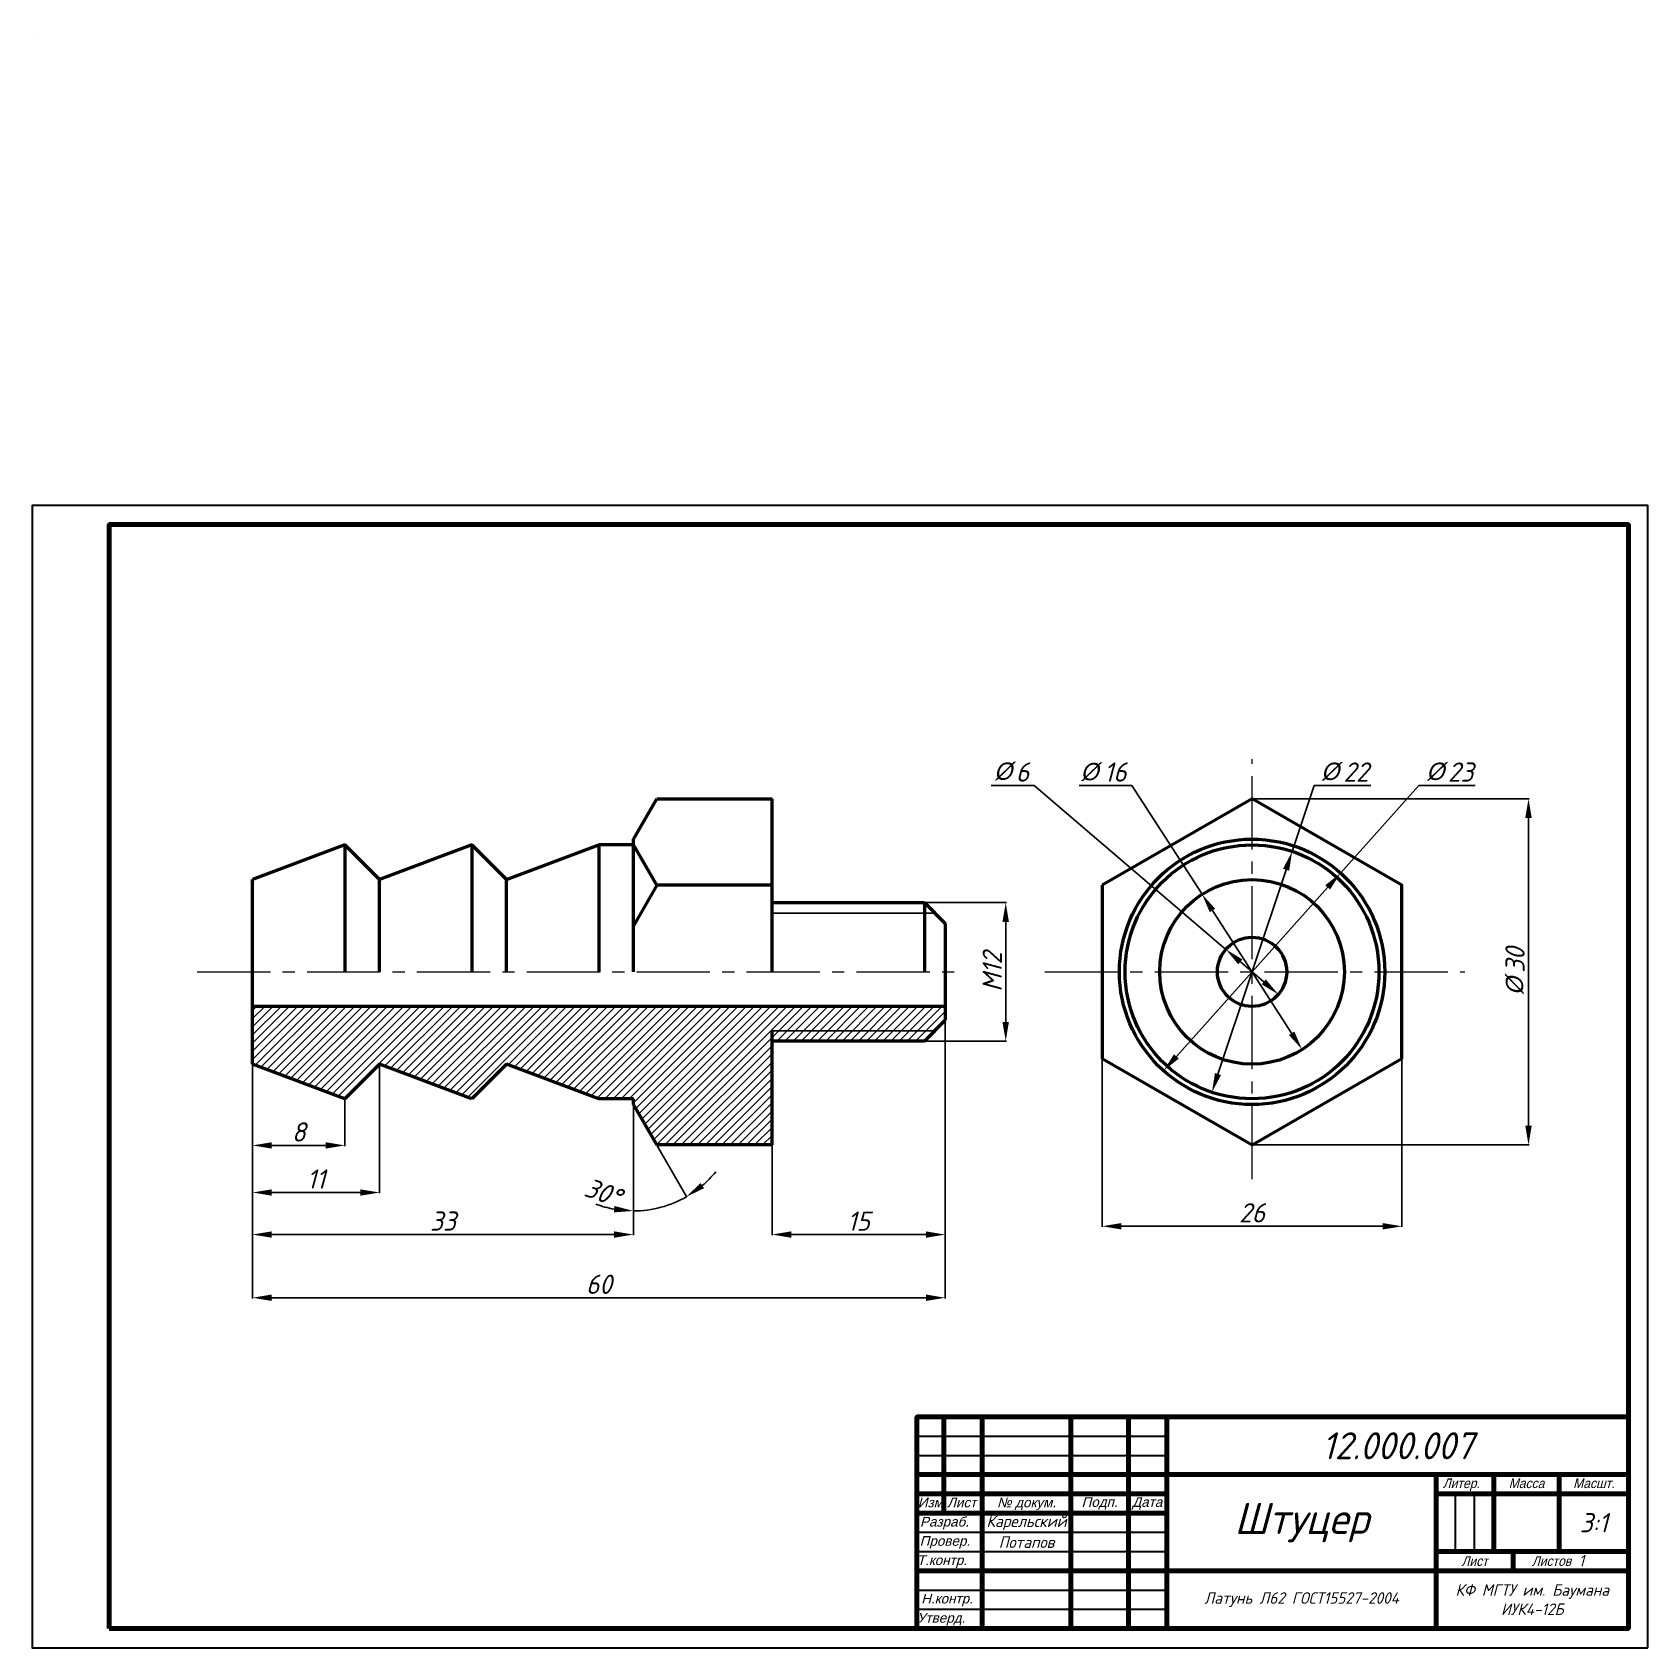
# Model space of a CAD drawing. Header units: millimetres. Extents: x 0 to 420, y 0 to 420.
import ezdxf

# ---------------------------------------------------------------- set-up
doc = ezdxf.new("R2010")
doc.units = ezdxf.units.MM
doc.header["$MEASUREMENT"] = 0
doc.header["$PDMODE"] = 35
doc.header["$PDSIZE"] = 5
doc.linetypes.add('CENTER2', pattern=[28.575, 19.05, -3.175, 3.175, -3.175])
for name, color, linetype, lineweight in [('frame', 7, 'Continuous', 50), ('main', 7, 'Continuous', 50), ('осевые линии', 1, 'CENTER2', 5), ('размеры', 5, 'Continuous', 5), ('Текст', 7, 'Continuous', 25), ('штриховка', 7, 'Continuous', 25)]:
    doc.layers.add(name, color=color, linetype=linetype, lineweight=lineweight)
doc.styles.add('ESKDWIN', font='arial.ttf', dxfattribs={"width": 0.9, "oblique": 15, "height": 3.5})
doc.styles.get("Standard").update_dxf_attribs({"font": '', "oblique": 15, "height": 5})
doc.styles.add('стиль1', font='comic.ttf', dxfattribs={"oblique": 15, "height": 4})
doc.styles.get('Standard').set_extended_font_data('GOST type B')
doc.dimstyles.get("Standard").update_dxf_attribs({"dimtxt": 5, "dimasz": 5, "dimexe": 0.18, "dimexo": 0.0625, "dimgap": 1, "dimtad": 1, "dimdec": 0, "dimlfac": 0.333333, "dimzin": 0, "dimdsep": 46, "dimtxsty": 'Standard', "dimcen": 0.09, "dimadec": 0, "dimazin": 0, "dimtfac": 1, "dimtdec": 0, "dimtofl": 0, "dimtmove": 0, "dimatfit": 3, "dimfxl": 1, "dimtolj": 1, "dimtzin": 0, "dimarcsym": 0})
doc.dimstyles.new('Копия Standard', dxfattribs={"dimtxt": 5, "dimasz": 5, "dimexe": 0.18, "dimexo": 0.0625, "dimgap": 1, "dimtad": 1, "dimtoh": 1, "dimdec": 0, "dimlfac": 0.333333, "dimzin": 0, "dimdsep": 46, "dimtxsty": 'Standard', "dimcen": 0.09, "dimadec": 0, "dimazin": 0, "dimtfac": 1, "dimtdec": 0, "dimtmove": 0, "dimatfit": 2, "dimfxl": 1, "dimtolj": 1, "dimtzin": 0, "dimarcsym": 0})
doc.dimstyles.new('Копия(2) Standard', dxfattribs={"dimtxt": 5, "dimasz": 5, "dimexe": 0.18, "dimexo": 0.0625, "dimgap": 1, "dimtad": 1, "dimdec": 0, "dimlfac": 0.333333, "dimzin": 0, "dimdsep": 46, "dimtxsty": 'Standard', "dimcen": 0.09, "dimadec": 0, "dimazin": 0, "dimtfac": 1, "dimtdec": 0, "dimtmove": 0, "dimatfit": 1, "dimfxl": 1, "dimtolj": 1, "dimtzin": 0, "dimarcsym": 0})

# ---------------------------------------------------------------- blocks, each defined once
blk = doc.blocks.new('*D2')
at = {"layer": 'Defpoints', "color": 0, "transparency": 16777216}
for p in [(231.73, 193.72), (252.88, 193.72), (231.73, 157.72)]:
    blk.add_point(p, dxfattribs=at)
at = {"layer": 'размеры', "color": 0, "lineweight": -2, "transparency": 16777216}
for p, q in [((231.79, 193.72), (253.06, 193.72)), ((252.88, 162.72), (252.88, 188.72)), ((231.79, 157.72), (253.06, 157.72))]:
    blk.add_line(p, q, dxfattribs=at)
at = {"layer": 'размеры', "color": 0, "transparency": 16777216}
for points in [[(252.04, 188.72), (253.71, 188.72), (252.88, 193.72)], [(252.04, 162.72), (253.71, 162.72), (252.88, 157.72)]]:
    blk.add_solid(points, dxfattribs=at)
at = {"layer": 'размеры', "color": 0, "transparency": 16777216, "insert": (249.38, 175.72), "char_height": 5, "attachment_point": 5, "rotation": 90}
blk.add_mtext('\\A1;М12', dxfattribs=at)
blk = doc.blocks.new('*D3')
at = {"layer": 'Defpoints', "color": 0, "transparency": 16777216}
for p in [(237.13, 163.12), (192.13, 130.72), (237.13, 107.41)]:
    blk.add_point(p, dxfattribs=at)
at = {"layer": 'размеры', "color": 0, "lineweight": -2, "transparency": 16777216}
for p, q in [((237.13, 163.05), (237.13, 107.23)), ((192.13, 130.65), (192.13, 107.23)), ((197.13, 107.41), (232.13, 107.41))]:
    blk.add_line(p, q, dxfattribs=at)
at = {"layer": 'размеры', "color": 0, "transparency": 16777216}
for points in [[(197.13, 108.25), (197.13, 106.58), (192.13, 107.41)], [(232.13, 108.25), (232.13, 106.58), (237.13, 107.41)]]:
    blk.add_solid(points, dxfattribs=at)
at = {"layer": 'размеры', "color": 0, "transparency": 16777216, "insert": (214.63, 110.91), "char_height": 5, "attachment_point": 5}
blk.add_mtext('\\A1;15', dxfattribs=at)
blk = doc.blocks.new('*D4')
at = {"layer": 'Defpoints', "color": 0, "transparency": 16777216}
for p in [(57.07, 151.72), (156.07, 141.22), (57.07, 107.41)]:
    blk.add_point(p, dxfattribs=at)
at = {"layer": 'размеры', "color": 0, "lineweight": -2, "transparency": 16777216}
for p, q in [((57.07, 151.65), (57.07, 107.23)), ((156.07, 141.15), (156.07, 107.23)), ((151.07, 107.41), (62.07, 107.41))]:
    blk.add_line(p, q, dxfattribs=at)
at = {"layer": 'размеры', "color": 0, "transparency": 16777216}
for points in [[(62.07, 108.25), (62.07, 106.58), (57.07, 107.41)], [(151.07, 108.25), (151.07, 106.58), (156.07, 107.41)]]:
    blk.add_solid(points, dxfattribs=at)
at = {"layer": 'размеры', "color": 0, "transparency": 16777216, "insert": (106.57, 110.92), "char_height": 5, "attachment_point": 5}
blk.add_mtext('\\A1;33', dxfattribs=at)
blk = doc.blocks.new('*D5')
at = {"layer": 'Defpoints', "color": 0, "transparency": 16777216}
for p in [(57.07, 151.72), (81.07, 142.72), (57.07, 130.59)]:
    blk.add_point(p, dxfattribs=at)
at = {"layer": 'размеры', "color": 0, "lineweight": -2, "transparency": 16777216}
for p, q in [((57.07, 151.65), (57.07, 130.41)), ((81.07, 142.65), (81.07, 130.41)), ((76.07, 130.59), (62.07, 130.59))]:
    blk.add_line(p, q, dxfattribs=at)
at = {"layer": 'размеры', "color": 0, "transparency": 16777216}
for points in [[(62.07, 131.42), (62.07, 129.76), (57.07, 130.59)], [(76.07, 131.42), (76.07, 129.76), (81.07, 130.59)]]:
    blk.add_solid(points, dxfattribs=at)
at = {"layer": 'размеры', "color": 0, "transparency": 16777216, "insert": (69.07, 134.09), "char_height": 5, "attachment_point": 5}
blk.add_mtext('\\A1;8', dxfattribs=at)
blk = doc.blocks.new('*D6')
at = {"layer": 'Defpoints', "color": 0, "transparency": 16777216}
for p in [(57.07, 151.72), (90.07, 151.72), (90.07, 118.35)]:
    blk.add_point(p, dxfattribs=at)
at = {"layer": 'размеры', "color": 0, "lineweight": -2, "transparency": 16777216}
for p, q in [((57.07, 151.65), (57.07, 118.17)), ((90.07, 151.65), (90.07, 118.17)), ((62.07, 118.35), (85.07, 118.35))]:
    blk.add_line(p, q, dxfattribs=at)
at = {"layer": 'размеры', "color": 0, "transparency": 16777216}
for points in [[(62.07, 119.18), (62.07, 117.51), (57.07, 118.35)], [(85.07, 119.18), (85.07, 117.51), (90.07, 118.35)]]:
    blk.add_solid(points, dxfattribs=at)
at = {"layer": 'размеры', "color": 0, "transparency": 16777216, "insert": (73.57, 121.85), "char_height": 5, "attachment_point": 5}
blk.add_mtext('\\A1;11', dxfattribs=at)
blk = doc.blocks.new('*D7')
at = {"layer": 'Defpoints', "color": 0, "transparency": 16777216}
for p in [(237.13, 163.12), (57.07, 151.72), (237.13, 90.99)]:
    blk.add_point(p, dxfattribs=at)
at = {"layer": 'размеры', "color": 0, "lineweight": -2, "transparency": 16777216}
for p, q in [((237.13, 163.05), (237.13, 90.81)), ((57.07, 151.65), (57.07, 90.81)), ((62.07, 90.99), (232.13, 90.99))]:
    blk.add_line(p, q, dxfattribs=at)
at = {"layer": 'размеры', "color": 0, "transparency": 16777216}
for points in [[(62.07, 91.82), (62.07, 90.15), (57.07, 90.99)], [(232.13, 91.82), (232.13, 90.15), (237.13, 90.99)]]:
    blk.add_solid(points, dxfattribs=at)
at = {"layer": 'размеры', "color": 0, "transparency": 16777216, "insert": (147.1, 94.49), "char_height": 5, "attachment_point": 5}
blk.add_mtext('\\A1;60', dxfattribs=at)
blk = doc.blocks.new('*D9')
at = {"layer": 'Defpoints', "color": 0, "transparency": 16777216}
for p in [(310.09, 181.57), (323.76, 169.86)]:
    blk.add_point(p, dxfattribs=at)
at = {"layer": 'размеры', "color": 0, "lineweight": -2, "transparency": 16777216}
for p, q in [((260.31, 224.17), (249.07, 224.17)), ((310.09, 181.57), (260.31, 224.17)), ((319.97, 173.11), (313.89, 178.32))]:
    blk.add_line(p, q, dxfattribs=at)
at = {"layer": 'размеры', "color": 0, "transparency": 16777216}
for points in [[(314.43, 178.95), (313.35, 177.68), (310.09, 181.57)], [(320.51, 173.75), (319.42, 172.48), (323.76, 169.86)]]:
    blk.add_solid(points, dxfattribs=at)
at = {"layer": 'размеры', "color": 0, "transparency": 16777216, "insert": (254.19, 227.67), "char_height": 5, "attachment_point": 5}
blk.add_mtext('\\A1;  6', dxfattribs=at)
blk = doc.blocks.new('*D10')
at = {"layer": 'Defpoints', "color": 0, "transparency": 16777216}
for p in [(303.92, 195.89), (329.93, 155.54)]:
    blk.add_point(p, dxfattribs=at)
at = {"layer": 'размеры', "color": 0, "lineweight": -2, "transparency": 16777216}
for p, q in [((285.69, 224.17), (271.96, 224.17)), ((303.92, 195.89), (285.69, 224.17)), ((327.22, 159.75), (306.63, 191.68))]:
    blk.add_line(p, q, dxfattribs=at)
at = {"layer": 'размеры', "color": 0, "transparency": 16777216}
for points in [[(307.33, 192.14), (305.93, 191.23), (303.92, 195.89)], [(327.92, 160.2), (326.52, 159.29), (329.93, 155.54)]]:
    blk.add_solid(points, dxfattribs=at)
at = {"layer": 'размеры', "color": 0, "transparency": 16777216, "insert": (278.33, 227.67), "char_height": 5, "attachment_point": 5}
blk.add_mtext('\\A1;  16', dxfattribs=at)
blk = doc.blocks.new('*D11')
at = {"layer": 'Defpoints', "color": 0, "transparency": 16777216}
for p in [(327.36, 207.02), (306.49, 144.41)]:
    blk.add_point(p, dxfattribs=at)
at = {"layer": 'размеры', "color": 0, "lineweight": -2, "transparency": 16777216}
for p, q in [((327.36, 207.02), (333.08, 224.17)), ((333.08, 224.17), (347.79, 224.17)), ((308.07, 149.15), (325.78, 202.28))]:
    blk.add_line(p, q, dxfattribs=at)
at = {"layer": 'размеры', "color": 0, "transparency": 16777216}
for points in [[(324.99, 202.54), (326.57, 202.01), (327.36, 207.02)], [(307.28, 149.42), (308.86, 148.89), (306.49, 144.41)]]:
    blk.add_solid(points, dxfattribs=at)
at = {"layer": 'размеры', "color": 0, "transparency": 16777216, "insert": (340.93, 227.67), "char_height": 5, "attachment_point": 5}
blk.add_mtext('\\A1;  22', dxfattribs=at)
blk = doc.blocks.new('*D12')
at = {"layer": 'Defpoints', "color": 0, "transparency": 16777216}
for p in [(339.93, 201.42), (293.92, 150.01)]:
    blk.add_point(p, dxfattribs=at)
at = {"layer": 'размеры', "color": 0, "lineweight": -2, "transparency": 16777216}
for p, q in [((339.93, 201.42), (360.29, 224.17)), ((360.29, 224.17), (374.97, 224.17)), ((297.26, 153.73), (336.6, 197.7))]:
    blk.add_line(p, q, dxfattribs=at)
at = {"layer": 'размеры', "color": 0, "transparency": 16777216}
for points in [[(335.98, 198.25), (337.22, 197.14), (339.93, 201.42)], [(296.63, 154.29), (297.88, 153.18), (293.92, 150.01)]]:
    blk.add_solid(points, dxfattribs=at)
at = {"layer": 'размеры', "color": 0, "transparency": 16777216, "insert": (368.13, 227.67), "char_height": 5, "attachment_point": 5}
blk.add_mtext('\\A1;  23', dxfattribs=at)
blk = doc.blocks.new('*D13')
at = {"layer": 'Defpoints', "color": 0, "transparency": 16777216}
for p in [(316.93, 220.72), (316.93, 130.72), (388.8, 130.72)]:
    blk.add_point(p, dxfattribs=at)
at = {"layer": 'размеры', "color": 0, "lineweight": -2, "transparency": 16777216}
for p, q in [((316.99, 220.72), (388.98, 220.72)), ((388.8, 215.72), (388.8, 135.72)), ((316.99, 130.72), (388.98, 130.72))]:
    blk.add_line(p, q, dxfattribs=at)
at = {"layer": 'размеры', "color": 0, "transparency": 16777216}
for points in [[(387.97, 215.72), (389.64, 215.72), (388.8, 220.72)], [(387.97, 135.72), (389.64, 135.72), (388.8, 130.72)]]:
    blk.add_solid(points, dxfattribs=at)
at = {"layer": 'размеры', "color": 0, "transparency": 16777216, "insert": (385.3, 175.72), "char_height": 5, "attachment_point": 5, "rotation": 90}
blk.add_mtext('\\A1;  30', dxfattribs=at)
blk = doc.blocks.new('*D14')
at = {"layer": 'Defpoints', "color": 0, "transparency": 16777216}
for p in [(277.96, 153.22), (355.9, 153.22), (355.9, 109.57)]:
    blk.add_point(p, dxfattribs=at)
at = {"layer": 'размеры', "color": 0, "lineweight": -2, "transparency": 16777216}
for p, q in [((277.96, 153.15), (277.96, 109.39)), ((355.9, 153.15), (355.9, 109.39)), ((282.96, 109.57), (350.9, 109.57))]:
    blk.add_line(p, q, dxfattribs=at)
at = {"layer": 'размеры', "color": 0, "transparency": 16777216}
for points in [[(282.96, 110.41), (282.96, 108.74), (277.96, 109.57)], [(350.9, 110.41), (350.9, 108.74), (355.9, 109.57)]]:
    blk.add_solid(points, dxfattribs=at)
at = {"layer": 'размеры', "color": 0, "transparency": 16777216, "insert": (316.93, 113.07), "char_height": 5, "attachment_point": 5}
blk.add_mtext('\\A1;26', dxfattribs=at)
blk = doc.blocks.new('*D15')
at = {"layer": 'Defpoints', "color": 0, "transparency": 16777216}
for p in [(156.07, 141.22), (156.07, 141.22), (162.13, 130.72), (156.07, 128.79), (165.53, 115.23)]:
    blk.add_point(p, dxfattribs=at)
at = {"layer": 'размеры', "color": 0, "lineweight": -2, "transparency": 16777216}
for p, q in [((162.16, 130.66), (169.99, 117.11)), ((156.07, 128.73), (156.07, 113.38))]:
    blk.add_line(p, q, dxfattribs=at)
for start, end in [(310.372, 320.744), (249.256, 259.628), (270, 300)]:
    blk.add_arc((156.07, 141.22), 27.66, start, end, dxfattribs=at)
at = {"layer": 'размеры', "color": 0, "transparency": 16777216}
for points in [[(174.46, 119.46), (173.5, 120.82), (169.9, 117.26)], [(151.16, 114.84), (151.01, 113.18), (156.07, 113.56)]]:
    blk.add_solid(points, dxfattribs=at)
at = {"layer": 'размеры', "color": 0, "transparency": 16777216, "insert": (148.14, 118.4), "char_height": 5, "attachment_point": 5, "rotation": 340.8346}
blk.add_mtext('\\A1;30°', dxfattribs=at)

msp = doc.modelspace()

# ---------------------------------------------------------------- hatches: boundary and pattern name
at = {"layer": 'штриховка'}
h = msp.add_hatch(dxfattribs=at)
h.set_pattern_fill('ANSI31', color=256, scale=12)
h.set_pattern_definition([(45, (-141.0646, -83.3577), (-1.06066, 1.06066), [])])
h.paths.add_polyline_path([(237.13, 163.12), (237.13, 166.72), (57.07, 166.72), (57.07, 151.72), (81.07, 142.72), (90.07, 151.72), (114.07, 142.72), (123.07, 151.72), (147.07, 142.72), (156.07, 142.72), (156.07, 141.22), (162.13, 130.72), (192.13, 130.72), (192.13, 160.42), (234.43, 160.42)])
h.paths.add_polyline_path([(234.43, 160.42), (192.13, 160.42), (192.13, 157.72), (231.73, 157.72)], flags=17)

# ---------------------------------------------------------------- linework, layer by layer
at = {"layer": 'frame', "color": 0, "lineweight": 100}
for p, q in [((236.79, 35), (236.79, 60)), ((246.79, 5), (246.79, 60)), ((269.79, 5), (269.79, 60)), ((284.79, 5), (284.79, 60)), ((294.79, 5), (294.79, 60)), ((364.79, 5), (364.79, 45)), ((379.79, 25), (379.79, 45)), ((229.79, 40), (294.79, 40)), ((364.79, 40), (414.79, 40)), ((229.79, 35), (294.79, 35)), ((364.79, 25), (414.79, 25))]:
    msp.add_line(p, q, dxfattribs=at)
at = {"layer": 'frame', "color": 0, "lineweight": 30}
for p, q in [((229.79, 55), (294.79, 55)), ((229.79, 50), (294.79, 50)), ((369.79, 25), (369.79, 40)), ((374.79, 25), (374.79, 40)), ((229.79, 30), (294.79, 30)), ((229.79, 25), (294.79, 25)), ((229.79, 15), (294.79, 15)), ((229.79, 10), (294.79, 10))]:
    msp.add_line(p, q, dxfattribs=at)
at = {"layer": 'frame', "lineweight": 30}
msp.add_lwpolyline([(419.79, 0), (419.79, 297), (-0.21, 297), (-0.21, 0)], close=True, dxfattribs=at)
at = {"layer": 'frame', "lineweight": 100}
msp.add_lwpolyline([(19.79, 5), (19.79, 292), (414.79, 292), (414.79, 5)], close=True, dxfattribs=at)
at = {"layer": 'frame', "color": 0, "linetype": 'Continuous', "lineweight": 100}
msp.add_lwpolyline([(229.79, 60), (414.79, 60), (229.79, 60), (229.79, 5)], dxfattribs=at)
at = {"layer": 'frame', "color": 0, "lineweight": 100}
for points in [[(229.79, 45), (294.79, 45), (414.79, 45)], [(229.79, 20), (294.79, 20), (414.79, 20)]]:
    msp.add_lwpolyline(points, dxfattribs=at)
for points in [[(396.79, 25), (396.79, 45)], [(384.79, 20), (384.79, 25)]]:
    msp.add_lwpolyline(points, close=True, dxfattribs=at)
at = {"layer": 'main'}
for p, q in [((156.07, 210.22), (162.13, 220.72)), ((162.13, 220.72), (192.13, 220.72)), ((192.13, 175.72), (192.13, 220.72)), ((156.07, 175.72), (156.07, 210.22)), ((81.07, 208.72), (57.07, 199.72)), ((81.07, 208.72), (81.07, 175.72)), ((90.07, 199.72), (81.07, 208.72)), ((114.07, 208.72), (90.07, 199.72)), ((114.07, 208.72), (114.07, 175.72)), ((123.07, 199.72), (114.07, 208.72)), ((123.07, 199.72), (147.07, 208.72)), ((156.07, 208.72), (147.07, 208.72)), ((147.07, 208.72), (147.07, 175.72)), ((162.13, 198.22), (156.07, 208.72)), ((57.07, 151.72), (57.07, 199.72)), ((90.07, 175.72), (90.07, 199.72)), ((123.07, 175.72), (123.07, 199.72)), ((162.13, 198.22), (156.07, 187.72)), ((192.13, 198.22), (162.13, 198.22)), ((192.13, 193.72), (231.73, 193.72)), ((231.73, 193.72), (237.13, 188.32)), ((231.73, 193.72), (231.73, 175.72)), ((237.13, 188.32), (237.13, 163.12)), ((237.13, 166.72), (57.07, 166.72)), ((192.13, 130.72), (192.13, 160.42)), ((231.73, 157.72), (237.13, 163.12)), ((231.73, 157.72), (192.13, 157.72)), ((81.07, 142.72), (57.07, 151.72)), ((90.07, 151.72), (81.07, 142.72)), ((114.07, 142.72), (90.07, 151.72)), ((123.07, 151.72), (114.07, 142.72)), ((147.07, 142.72), (123.07, 151.72)), ((156.07, 142.72), (147.07, 142.72)), ((156.07, 141.22), (156.07, 142.72)), ((162.13, 130.72), (156.07, 141.22)), ((192.13, 130.72), (162.13, 130.72))]:
    msp.add_line(p, q, dxfattribs=at)
msp.add_lwpolyline([(277.96, 198.22), (277.96, 153.22), (316.93, 130.72), (355.9, 153.22), (355.9, 198.22), (316.93, 220.72)], close=True, dxfattribs=at)
for radius in [34.5, 33, 24, 9]:
    msp.add_circle((316.93, 175.72), radius, dxfattribs=at)
at = {"layer": 'осевые линии'}
for p, q in [((0, 420), (0, 420)), ((316.93, 121.84), (316.93, 231.01)), ((42.64, 175.72), (242.21, 175.72)), ((263.05, 175.72), (372.22, 175.72))]:
    msp.add_line(p, q, dxfattribs=at)
at = {"layer": 'штриховка'}
for p, q in [((234.43, 191.02), (192.13, 191.02)), ((234.43, 160.42), (192.13, 160.42))]:
    msp.add_line(p, q, dxfattribs=at)

# ---------------------------------------------------------------- texts
at = {"layer": 'frame', "color": 0, "char_height": 2.5, "style": 'ESKDWIN'}
for s, insert, width, attachment_point in [('{\\fArial CE|b0|i0|c204|p34;Литер.}', (366.51, 44), 13.2814, 1), ('{\\fArial CE|b0|i0|c204|p34;Масса}', (388.29, 42.73), 17, 5), ('{\\fArial CE|b0|i0|c204|p34;Масшт.}', (405.79, 42.73), 18, 5), ('{\\fArial CE|b0|i0|c204|p34;Лист}', (374.79, 22.5), 20, 5), ('{\\fArial CE|b0|i0|c204|p34;Листов}', (394.79, 22.5), 20, 5)]:
    msp.add_mtext(s, dxfattribs=dict(at, insert=insert, width=width, attachment_point=attachment_point))
at = {"layer": 'frame', "color": 0, "char_height": 2.5}
for s, insert, width, attachment_point in [('{\\fArial CE|b0|i0|c204|p34;Изм}', (233.29, 37.73), 6.3066, 5), ('{\\fArial CE|b0|i0|c204|p34;Лист}', (237.64, 39), 9.1528, 1), ('{\\fArial|b0|i0|c204|p34;№ \\fArial CE|b0|i0|c204|p34;докум.}', (258.29, 39), 22.323, 2), ('{\\fArial CE|b0|i0|c204|p34;Подп.}', (277.29, 37.5), 15, 5), ('{\\fArial CE|b0|i0|c204|p34;Дата}', (289.66, 37.5), 7.4659, 5), ('{\\fArial CE|b0|i0|c204|p34;Разраб.}', (230.6, 34), 16.1913, 1), ('{\\fArial CE|b0|i0|c204|p34;Провер.}', (230.52, 29), 16.278, 1), ('{\\fArial CE|b0|i0|c204|p34;Т.контр.}', (229.79, 24), 17, 1), ('{\\fArial CE|b0|i0|c204|p34;Н.контр.}', (230.93, 14), 15.8614, 1), ('{\\fArial CE|b0|i0|c204|p34;Утверд.}', (229.79, 9), 17, 1)]:
    msp.add_mtext(s, dxfattribs=dict(at, insert=insert, width=width, attachment_point=attachment_point))
at = {"layer": 'размеры', "char_height": 4.5, "attachment_point": 1, "style": 'стиль1'}
for insert in [(249.82, 230.15), (272.3, 230.03), (334.86, 230.11), (362.21, 230.11)]:
    msp.add_mtext_dynamic_manual_height_columns('%%C', width=9.0485, gutter_width=25, heights=[0], dxfattribs=dict(at, insert=insert))
at = {"layer": 'размеры', "insert": (382.91, 169.63), "char_height": 4.5, "attachment_point": 1, "rotation": 90, "style": 'стиль1'}
msp.add_mtext_dynamic_manual_height_columns('%%C', width=9.0485, gutter_width=25, heights=[0], dxfattribs=at)
at = {"layer": 'Текст'}
for s, width, insert, char_height, attachment_point in [('\\pxqc;12.000.007', 120, (354.79, 52.5), 7, 5), ('\\pxqc;Карельский', 23, (258.29, 32.47), 3, 5), ('\\pxqc;Штуцер', 70, (329.79, 32.5), 8, 5), ('\\pxqc;3:1', 18, (405.79, 32.5), 5, 5), ('\\pxqc;Потапов', 23, (258.29, 27.43), 3, 5), ('\\pxqc;1', 3.2983, (400.92, 24.13), 3, 1), ('\\pxqc;Латунь Л62 ГОСТ15527-2004', 70, (329.79, 12.5), 3, 5), ('\\pxqc;КФ МГТУ им. Баумана ИУК4-12Б', 50, (389.79, 12.5), 3, 5)]:
    msp.add_mtext_dynamic_manual_height_columns(s, width=width, gutter_width=25, heights=[0], dxfattribs=dict(at, insert=insert, char_height=char_height, attachment_point=attachment_point))

# ---------------------------------------------------------------- dimensions: what is measured, and where the dimension line sits
at = {"layer": 'размеры'}
for p1, p2, text, picture, middle in [((323.76, 169.86), (310.09, 181.57), '  6', '*D9', (254.19, 224.17)), ((329.93, 155.54), (303.92, 195.89), '  16', '*D10', (278.33, 224.17)), ((293.92, 150.01), (339.93, 201.42), '  23', '*D12', (368.13, 224.17)), ((306.49, 144.41), (327.36, 207.02), '  22', '*D11', (340.93, 224.17))]:
    dim = msp.add_diameter_dim_2p(p1=p1, p2=p2, text=text, dimstyle='Копия Standard', dxfattribs=at)
    dim.commit()
    dim.dimension.update_dxf_attribs({"geometry": picture, "text_midpoint": middle, "dimtype": 163})
for base, p1, p2, text, dimstyle, picture, middle in [((388.8, 130.72), (316.93, 220.72), (316.93, 130.72), '  <>', 'Копия Standard', '*D13', (385.3, 175.72)), ((252.88, 193.72), (231.73, 157.72), (231.73, 193.72), 'М<>', 'Standard', '*D2', (249.38, 175.72))]:
    dim = msp.add_linear_dim(base=base, p1=p1, p2=p2, angle=90, text=text, dimstyle=dimstyle, dxfattribs=at)
    dim.commit()
    dim.dimension.update_dxf_attribs({"geometry": picture, "text_midpoint": middle})
for base, p1, p2, dimstyle, picture, middle in [((237.13, 90.99), (57.07, 151.72), (237.13, 163.12), 'Standard', '*D7', (147.1, 94.49)), ((57.07, 107.41), (156.07, 141.22), (57.07, 151.72), 'Standard', '*D4', (106.57, 110.92)), ((57.07, 130.59), (81.07, 142.72), (57.07, 151.72), 'Standard', '*D5', (69.07, 134.09)), ((90.07, 118.35), (57.07, 151.72), (90.07, 151.72), 'Standard', '*D6', (73.57, 121.85)), ((355.9, 109.57), (277.96, 153.22), (355.9, 153.22), 'Копия Standard', '*D14', (316.93, 113.07))]:
    dim = msp.add_linear_dim(base=base, p1=p1, p2=p2, dimstyle=dimstyle, dxfattribs=at)
    dim.commit()
    dim.dimension.update_dxf_attribs({"geometry": picture, "text_midpoint": middle})
dim = msp.add_linear_dim(base=(237.13, 107.41), p1=(192.13, 130.72), p2=(237.13, 163.12), dimstyle='Standard', dxfattribs=at)
dim.commit()
dim.dimension.update_dxf_attribs({"geometry": '*D3', "text_midpoint": (214.63, 107.41), "dimtype": 160})
dim = msp.add_angular_dim_2l(base=(165.53, 115.23), line1=((156.07, 141.22), (156.07, 128.79)), line2=((162.13, 130.72), (156.07, 141.22)), dimstyle='Копия(2) Standard', dxfattribs=at)
dim.commit()
dim.dimension.update_dxf_attribs({"geometry": '*D15', "text_midpoint": (146.99, 115.09), "dimtype": 162})

doc.saveas('drawing.dxf')
